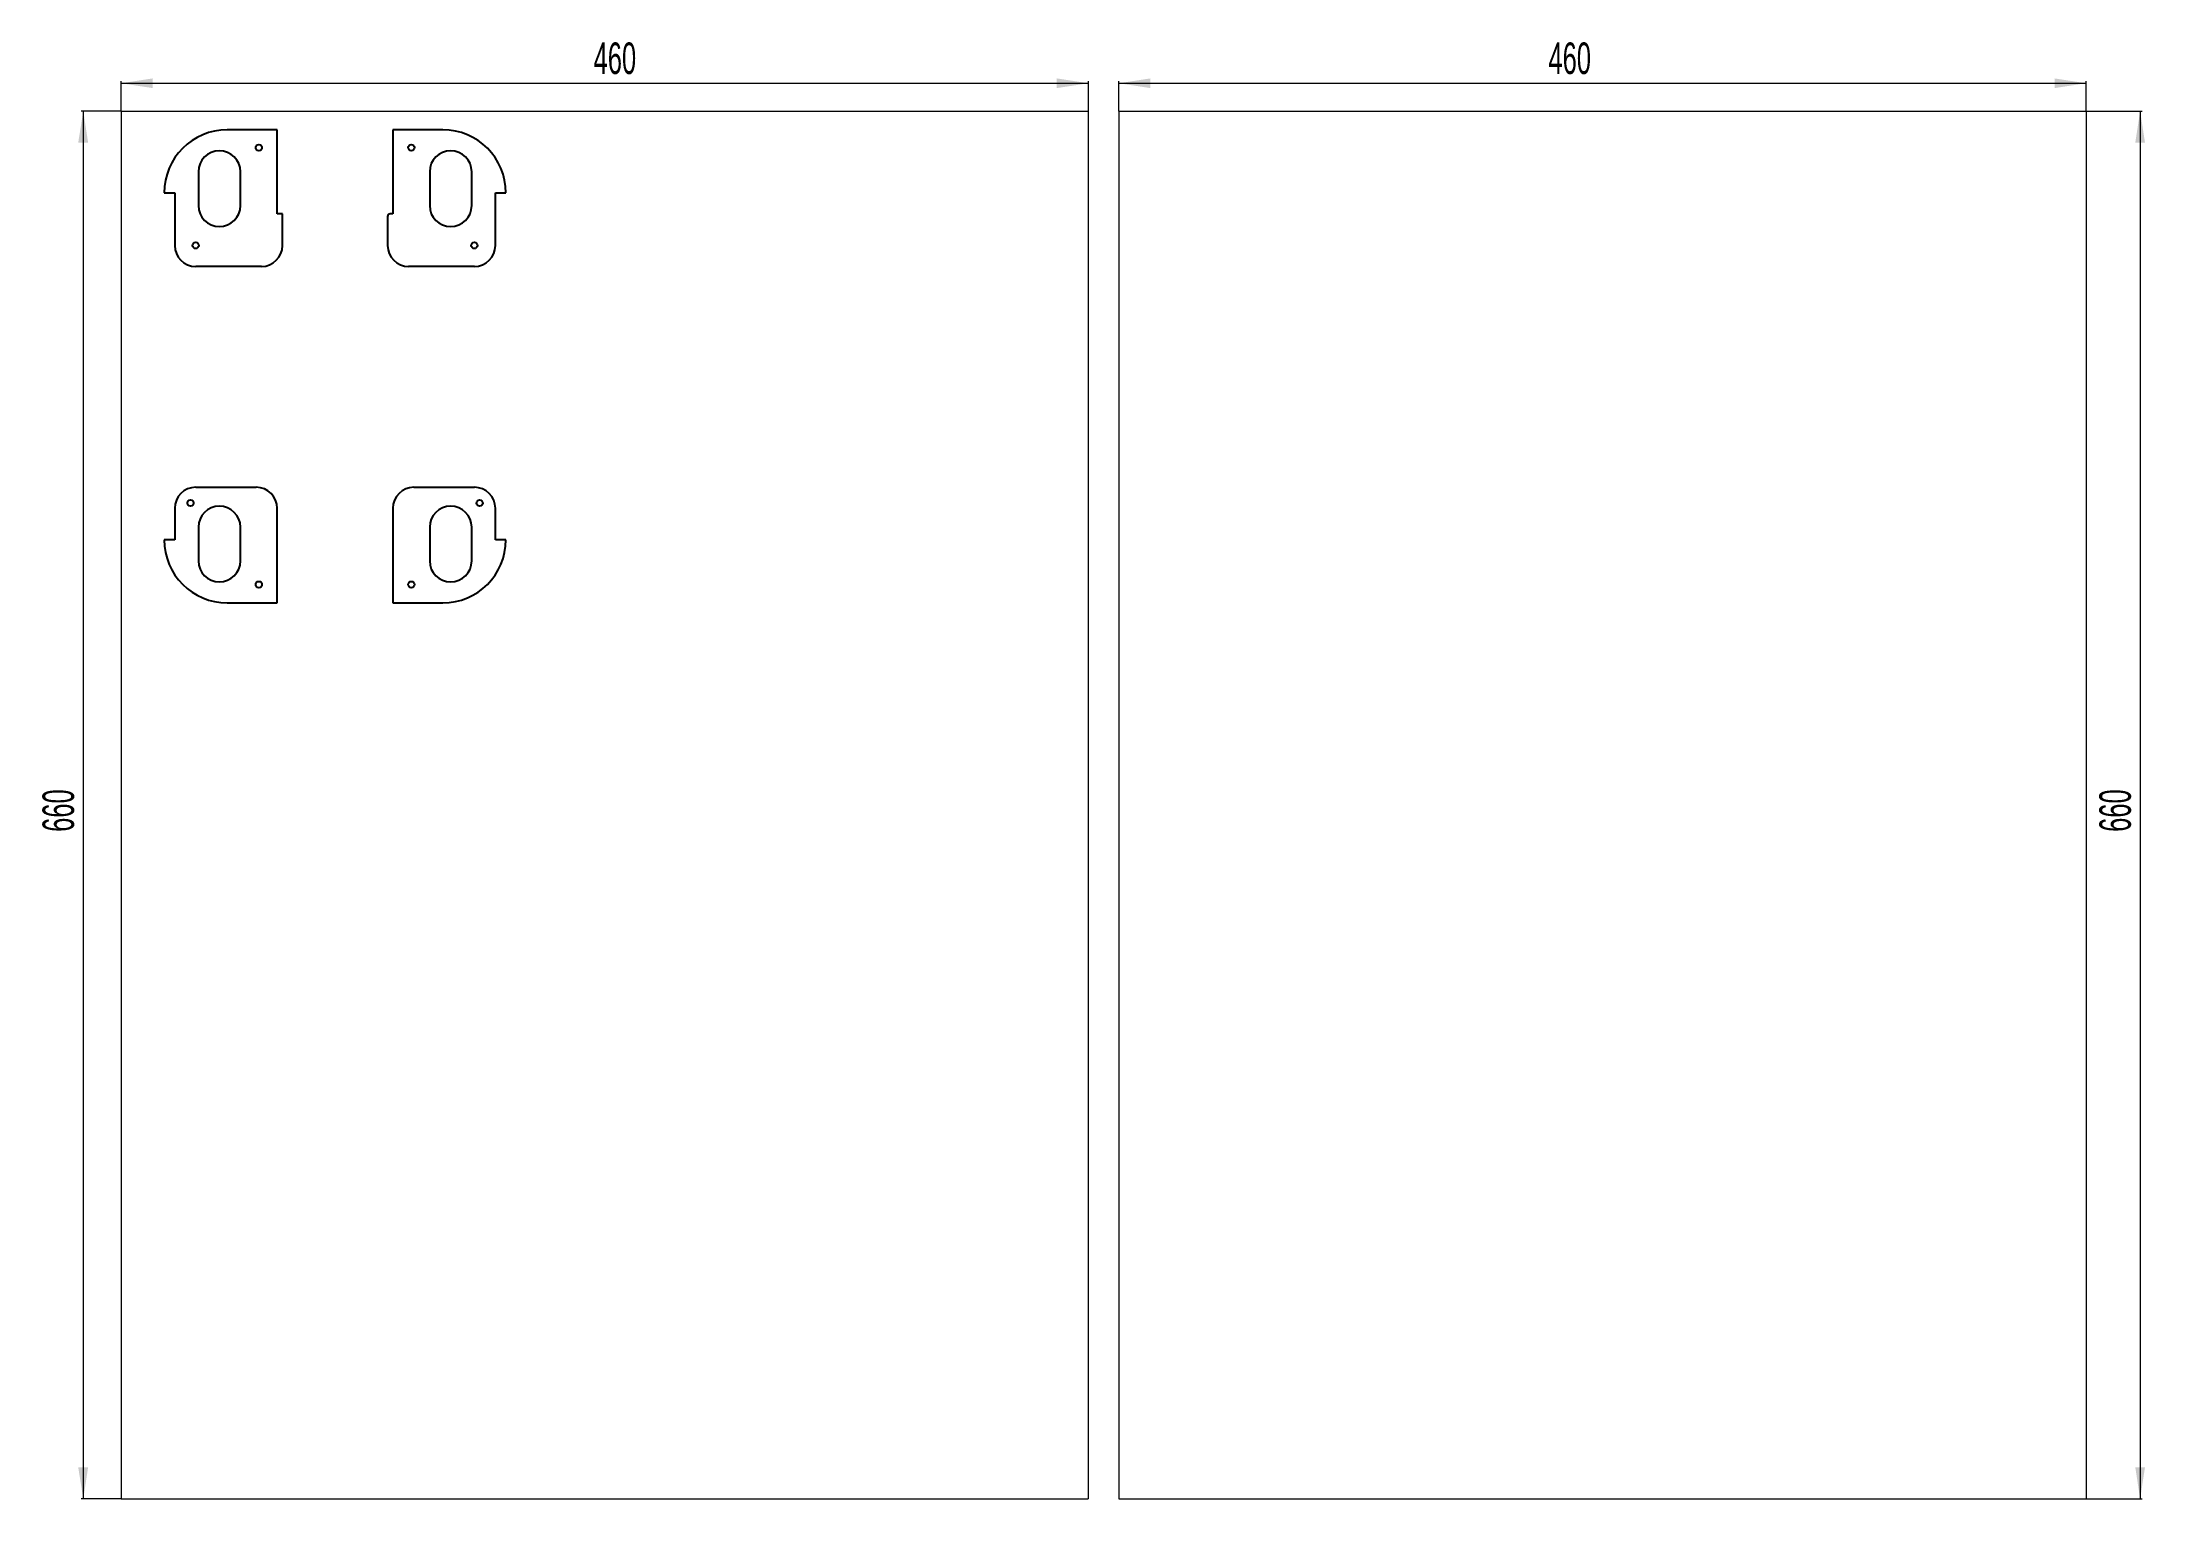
# Model space of a CAD drawing. Header units: millimetres. Extents: x -3 to 997, y 7 to 700.
import ezdxf

# ---------------------------------------------------------------- set-up
doc = ezdxf.new("R2010")
doc.units = ezdxf.units.MM
doc.styles.add('SLDTEXTSTYLE0', font='TXT', dxfattribs={"width": 0.605})
doc.dimstyles.new('SLDDIMSTYLE0', dxfattribs={"dimtxt": 15, "dimasz": 3.5, "dimexe": 0, "dimexo": 0.0625, "dimgap": 3.75, "dimtad": 2, "dimlfac": 2, "dimrnd": 1e-09, "dimzin": 12, "dimdsep": 46, "dimtxsty": 'SLDTEXTSTYLE0', "dimsah": 1, "dimcen": 0.09, "dimadec": 0, "dimazin": 3, "dimtfac": 1, "dimtdec": 3, "dimtofl": 0, "dimtmove": 0, "dimatfit": 3, "dimfxl": 0, "dimfrac": 2, "dimtolj": 1, "dimtzin": 12, "dimarcsym": 0})

# ---------------------------------------------------------------- blocks, each defined once
blk = doc.blocks.new('_D')
at = {"color": 7, "linetype": 'Continuous', "lineweight": 18}
for p, q in [((34.6, 666.8), (34.6, 681)), ((494.6, 666.8), (494.6, 681)), ((34.6, 680), (494.6, 680))]:
    blk.add_line(p, q, dxfattribs=at)
for points in [[(34.6, 680), (49.6, 677.7), (49.6, 682.3)], [(494.6, 680), (479.6, 682.3), (479.6, 677.7)]]:
    blk.add_solid(points, dxfattribs=at)
at = {"color": 7, "linetype": 'Continuous', "lineweight": 18, "insert": (259.3, 699.4), "char_height": 15, "attachment_point": 1, "style": 'SLDTEXTSTYLE0'}
blk.add_mtext('460', dxfattribs=at)
blk = doc.blocks.new('_D_1')
at = {"color": 7, "linetype": 'Continuous', "lineweight": 18}
for p, q in [((34.6, 666.8), (15.6, 666.8)), ((16.6, 666.8), (16.6, 6.8)), ((34.6, 6.8), (15.6, 6.8))]:
    blk.add_line(p, q, dxfattribs=at)
for points in [[(16.6, 666.8), (14.2, 651.8), (18.9, 651.8)], [(16.6, 6.8), (18.9, 21.8), (14.2, 21.8)]]:
    blk.add_solid(points, dxfattribs=at)
at = {"color": 7, "linetype": 'Continuous', "lineweight": 18, "insert": (-2.8, 324), "char_height": 15, "attachment_point": 1, "rotation": 90, "style": 'SLDTEXTSTYLE0'}
blk.add_mtext('660', dxfattribs=at)
blk = doc.blocks.new('_D_2')
at = {"color": 7, "linetype": 'Continuous', "lineweight": 18}
for p, q in [((509.1, 666.8), (509.1, 681)), ((969.1, 666.8), (969.1, 681)), ((509.1, 680), (969.1, 680))]:
    blk.add_line(p, q, dxfattribs=at)
for points in [[(509.1, 680), (524.1, 677.7), (524.1, 682.3)], [(969.1, 680), (954.1, 682.3), (954.1, 677.7)]]:
    blk.add_solid(points, dxfattribs=at)
at = {"color": 7, "linetype": 'Continuous', "lineweight": 18, "insert": (713.4, 699.4), "char_height": 15, "attachment_point": 1, "style": 'SLDTEXTSTYLE0'}
blk.add_mtext('460', dxfattribs=at)
blk = doc.blocks.new('_D_3')
at = {"color": 7, "linetype": 'Continuous', "lineweight": 18}
for p, q in [((509.1, 666.8), (995.8, 666.8)), ((994.8, 666.8), (994.8, 6.8)), ((509.1, 6.8), (995.8, 6.8))]:
    blk.add_line(p, q, dxfattribs=at)
for points in [[(994.8, 666.8), (992.5, 651.8), (997.1, 651.8)], [(994.8, 6.8), (997.1, 21.8), (992.5, 21.8)]]:
    blk.add_solid(points, dxfattribs=at)
at = {"color": 7, "linetype": 'Continuous', "lineweight": 18, "insert": (975.4, 324), "char_height": 15, "attachment_point": 1, "rotation": 90, "style": 'SLDTEXTSTYLE0'}
blk.add_mtext('660', dxfattribs=at)

msp = doc.modelspace()

# ---------------------------------------------------------------- linework, layer by layer
at = {"color": 7, "linetype": 'Continuous', "lineweight": 18}
for p, q in [((34.5639, 666.7732), (494.5639, 666.7732)), ((34.5639, 666.7732), (34.5639, 6.7732)), ((494.5639, 666.7732), (494.5639, 6.7732)), ((509.12, 666.7732), (969.12, 666.7732)), ((509.12, 666.7732), (509.12, 6.7732)), ((969.12, 666.7732), (969.12, 6.7732)), ((34.5639, 6.7732), (494.5639, 6.7732)), ((509.12, 6.7732), (969.12, 6.7732))]:
    msp.add_line(p, q, dxfattribs=at)
at = {"color": 7, "linetype": 'Continuous', "lineweight": 25}
for p, q in [((108.8396, 657.8731), (85.0896, 657.8731)), ((108.8396, 617.8731), (108.8396, 657.8731)), ((163.8396, 657.8731), (163.8396, 617.8731)), ((187.5896, 657.8731), (163.8396, 657.8731)), ((71.3396, 637.8731), (71.3396, 621.8731)), ((91.3396, 621.8731), (91.3396, 637.8731)), ((181.3396, 637.8731), (181.3396, 621.8731)), ((201.3396, 621.8731), (201.3396, 637.8731)), ((55.0896, 627.8731), (60.0896, 627.8731)), ((60.0896, 627.8731), (60.0896, 602.8731)), ((212.5896, 627.8731), (217.5896, 627.8731)), ((212.5896, 602.8731), (212.5896, 627.8731)), ((111.3396, 617.8731), (108.8396, 617.8731)), ((111.3396, 602.8731), (111.3396, 617.8731)), ((161.3396, 616.6231), (161.3396, 602.8731)), ((163.8396, 617.8731), (162.5896, 617.8731)), ((101.3396, 592.8731), (70.0896, 592.8731)), ((202.5896, 592.8731), (171.3396, 592.8731)), ((70.0896, 487.8731), (98.8396, 487.8731)), ((173.8396, 487.8731), (202.5896, 487.8731)), ((60.0896, 477.8731), (60.0896, 462.8731)), ((108.8396, 432.8731), (108.8396, 477.8731)), ((163.8396, 477.8731), (163.8396, 432.8731)), ((212.5896, 462.8731), (212.5896, 477.8731)), ((60.0896, 462.8731), (55.0896, 462.8731)), ((71.3396, 468.8731), (71.3396, 452.8731)), ((91.3396, 452.8731), (91.3396, 468.8731)), ((181.3396, 468.8731), (181.3396, 452.8731)), ((201.3396, 452.8731), (201.3396, 468.8731)), ((217.5896, 462.8731), (212.5896, 462.8731)), ((85.0896, 432.8731), (108.8396, 432.8731)), ((163.8396, 432.8731), (187.5896, 432.8731))]:
    msp.add_line(p, q, dxfattribs=at)
for centre in [(100.0896, 649.3731), (172.5896, 649.3731), (70.0896, 602.8731), (202.5896, 602.8731), (67.5896, 480.3731), (205.0896, 480.3731), (100.0896, 441.6231), (172.5896, 441.6231)]:
    msp.add_circle(centre, 1.5, dxfattribs=at)
for centre, radius, start, end in [((85.0896, 627.8731), 30, 90, 180), ((187.5896, 627.8731), 30, 0, 90), ((81.3396, 637.8731), 10, 0, 180), ((191.3396, 637.8731), 10, 0, 180), ((81.3396, 621.8731), 10, 180, 0), ((191.3396, 621.8731), 10, 180, 0), ((162.5896, 616.6231), 1.25, 90, 180), ((70.0896, 602.8731), 10, 180, 270), ((101.3396, 602.8731), 10, 270, 0), ((171.3396, 602.8731), 10, 180, 270), ((202.5896, 602.8731), 10, 270, 0), ((70.0896, 477.8731), 10, 90, 180), ((98.8396, 477.8731), 10, 0, 90), ((173.8396, 477.8731), 10, 90, 180), ((202.5896, 477.8731), 10, 0, 90), ((81.3396, 468.8731), 10, 0, 180), ((191.3396, 468.8731), 10, 0, 180), ((85.0896, 462.8731), 30, 180, 270), ((187.5896, 462.8731), 30, 270, 0), ((81.3396, 452.8731), 10, 180, 0), ((191.3396, 452.8731), 10, 180, 0)]:
    msp.add_arc(centre, radius, start, end, dxfattribs=at)

# ---------------------------------------------------------------- dimensions: what is measured, and where the dimension line sits
at = {"color": 7, "linetype": 'Continuous', "lineweight": 18}
for base, p1, p2, picture, middle in [((494.5639, 680.0283), (34.5639, 666.7732), (494.5639, 666.7732), '_D', (276.4733, 680.0283)), ((969.12, 680.0283), (509.12, 666.7732), (969.12, 666.7732), '_D_2', (730.5832, 680.0283))]:
    dim = msp.add_linear_dim(base=base, p1=p1, p2=p2, dimstyle='SLDDIMSTYLE0', dxfattribs=at)
    dim.commit()
    dim.dimension.update_dxf_attribs({"geometry": picture, "text_midpoint": middle, "dimtype": 160})
for base, p1, p2, picture, middle in [((16.5573, 6.7732), (34.5639, 666.7732), (34.5639, 6.7732), '_D_1', (16.5573, 341.218)), ((994.7764, 6.7732), (509.12, 666.7732), (509.12, 6.7732), '_D_3', (994.7764, 341.218))]:
    dim = msp.add_linear_dim(base=base, p1=p1, p2=p2, angle=90, dimstyle='SLDDIMSTYLE0', dxfattribs=at)
    dim.commit()
    dim.dimension.update_dxf_attribs({"geometry": picture, "text_midpoint": middle, "dimtype": 160})

doc.saveas('drawing.dxf')
